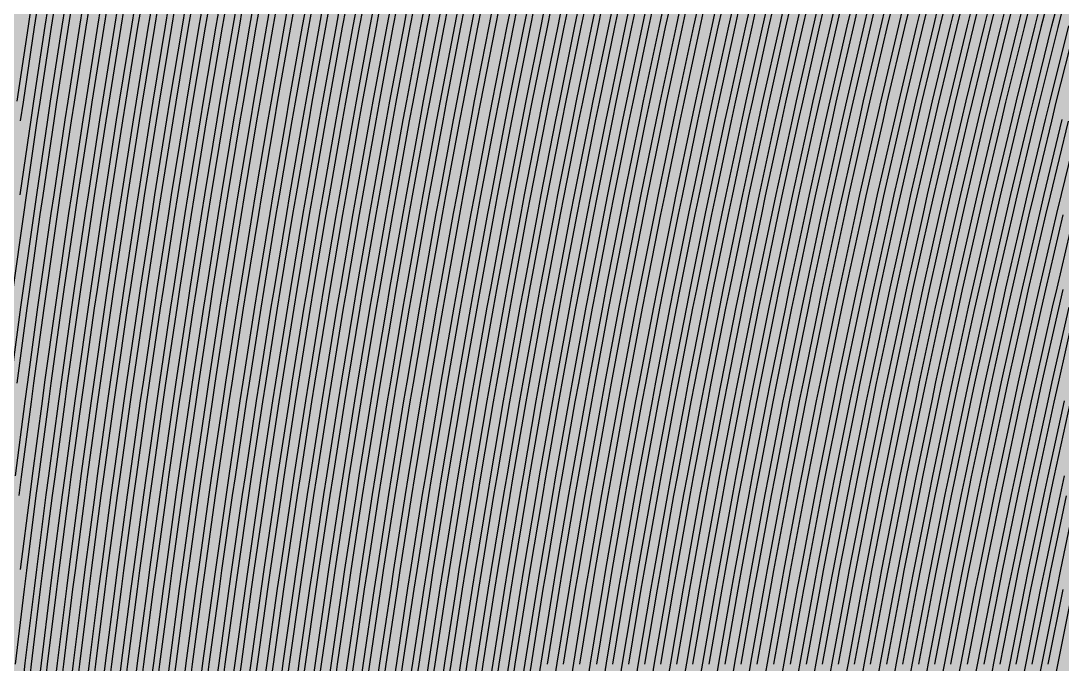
# Model space of a CAD drawing. Header units: metres. Extents: x -7240 to 10960, y -29667 to 1823.
# Drawn here: x 2383.1 to 2730.5, y -17048.3 to -16833.8 of the extents above; entities that cross this region are included whole.
import ezdxf

# ---------------------------------------------------------------- set-up
doc = ezdxf.new("R2010")
doc.units = ezdxf.units.M
doc.layers.add('Metal1', color=4, linetype='CONTINUOUS')
doc.layers.add('Polyimide', color=7, linetype='CONTINUOUS')

msp = doc.modelspace()

# ---------------------------------------------------------------- hatches: boundary and pattern name
at = {"layer": 'Polyimide'}
msp.add_hatch(color=7, dxfattribs=at).paths.add_polyline_path([(4088.45, -11806.89), (4098.72, -11851.21), (4115.58, -11893.47), (4138.63, -11932.7), (4167.35, -11967.99), (4201.08, -11998.53), (4239.03, -12023.62), (4280.35, -12042.68), (4349.18, -12073.73), (4413.2, -12113.76), (4471.26, -12162.04), (4522.3, -12217.69), (4565.39, -12279.7), (4599.74, -12346.94), (4624.73, -12418.19), (4639.91, -12492.16), (4645, -12567.5), (4639.91, -12642.84), (4624.73, -12716.8), (4599.74, -12788.06), (4565.39, -12855.3), (4522.3, -12917.31), (4471.26, -12972.96), (4413.2, -13021.24), (4349.18, -13061.27), (4280.35, -13092.32), (4239.03, -13111.38), (4201.08, -13136.47), (4167.35, -13167.01), (4138.63, -13202.3), (4115.58, -13241.52), (4098.72, -13283.78), (4088.45, -13328.11), (4085, -13373.48), (4085, -13567.5), (4099.45, -13861.55), (4142.64, -14152.77), (4214.18, -14438.35), (4313.36, -14715.55), (4439.24, -14981.69), (4590.59, -15234.21), (4765.97, -15470.68), (4963.68, -15688.82), (5181.82, -15886.53), (5418.29, -16061.91), (5670.81, -16213.26), (5936.95, -16339.14), (6214.15, -16438.32), (6499.73, -16509.85), (6790.95, -16553.05), (7085, -16567.5), (9960.38, -16567.5), (10038.79, -16571.35), (10116.45, -16582.87), (10192.6, -16601.95), (10266.52, -16628.4), (10337.49, -16661.96), (10404.83, -16702.32), (10467.89, -16749.09), (10526.06, -16801.81), (10578.78, -16859.98), (10625.55, -16923.04), (10665.91, -16990.38), (10699.48, -17061.35), (10725.93, -17135.27), (10745, -17211.43), (10756.52, -17289.08), (10760.38, -17367.5), (10760.38, -21957.3), (10721.61, -22012.91), (10685.97, -22070.59), (10653.58, -22130.14), (10624.53, -22191.39), (10598.92, -22254.16), (10576.82, -22318.25), (10558.3, -22383.46), (10543.41, -22449.6), (10532.21, -22516.46), (10524.72, -22583.84), (10520.97, -22651.53), (10520.97, -22719.32), (10524.72, -22787.01), (10532.21, -22854.38), (10543.41, -22921.24), (10558.3, -22987.38), (10576.82, -23052.6), (10598.92, -23116.68), (10624.53, -23179.45), (10653.58, -23240.71), (10685.97, -23300.26), (10721.61, -23357.93), (10760.38, -23413.54), (10760.38, -28667.5), (10756.52, -28745.91), (10745, -28823.57), (10725.93, -28899.73), (10699.48, -28973.65), (10665.91, -29044.62), (10625.55, -29111.96), (10578.78, -29175.01), (10526.06, -29233.19), (10467.89, -29285.91), (10404.83, -29332.68), (10337.49, -29373.04), (10266.52, -29406.6), (10192.6, -29433.05), (10116.45, -29452.13), (10038.79, -29463.65), (9960.38, -29467.5), (-6239.63, -29467.5), (-6318.04, -29463.65), (-6395.7, -29452.13), (-6471.85, -29433.05), (-6545.77, -29406.6), (-6616.74, -29373.04), (-6684.08, -29332.68), (-6747.14, -29285.91), (-6805.31, -29233.19), (-6858.03, -29175.01), (-6904.8, -29111.96), (-6945.16, -29044.62), (-6978.73, -28973.65), (-7005.18, -28899.73), (-7024.25, -28823.57), (-7035.77, -28745.91), (-7039.63, -28667.5), (-7039.63, -23426.32), (-6999.36, -23370.07), (-6962.33, -23311.63), (-6928.66, -23251.2), (-6898.45, -23188.96), (-6871.81, -23125.12), (-6848.81, -23059.88), (-6829.53, -22993.44), (-6814.04, -22926.02), (-6802.37, -22857.83), (-6794.57, -22789.09), (-6790.67, -22720.02), (-6790.67, -22650.84), (-6794.57, -22581.77), (-6802.37, -22513.03), (-6814.04, -22444.84), (-6829.53, -22377.42), (-6848.81, -22310.98), (-6871.81, -22245.74), (-6898.45, -22181.89), (-6928.66, -22119.66), (-6962.33, -22059.22), (-6999.36, -22000.79), (-7039.63, -21944.54), (-7039.63, -17367.5), (-7035.77, -17289.08), (-7024.25, -17211.43), (-7005.18, -17135.27), (-6978.73, -17061.35), (-6945.16, -16990.38), (-6904.8, -16923.04), (-6858.03, -16859.98), (-6805.31, -16801.81), (-6747.14, -16749.09), (-6684.08, -16702.32), (-6616.74, -16661.96), (-6545.77, -16628.4), (-6471.85, -16601.95), (-6395.7, -16582.87), (-6318.04, -16571.35), (-6239.63, -16567.5), (-3334, -16567.5), (-3039.95, -16553.05), (-2748.73, -16509.85), (-2463.15, -16438.32), (-2185.95, -16339.14), (-1919.81, -16213.26), (-1667.29, -16061.91), (-1430.82, -15886.53), (-1212.68, -15688.82), (-1014.97, -15470.68), (-839.59, -15234.21), (-688.24, -14981.69), (-562.36, -14715.55), (-463.18, -14438.35), (-391.64, -14152.77), (-348.45, -13861.55), (-334, -13567.5), (-334, -13373.48), (-337.45, -13328.11), (-347.72, -13283.78), (-364.58, -13241.52), (-387.63, -13202.3), (-416.35, -13167.01), (-450.08, -13136.47), (-488.03, -13111.38), (-529.35, -13092.32), (-529.35, -13092.32), (-598.18, -13061.27), (-662.2, -13021.24), (-720.26, -12972.96), (-771.3, -12917.31), (-814.39, -12855.3), (-848.74, -12788.06), (-873.73, -12716.8), (-888.91, -12642.84), (-894, -12567.5), (-888.91, -12492.16), (-873.73, -12418.19), (-848.74, -12346.94), (-814.39, -12279.7), (-771.3, -12217.69), (-720.26, -12162.04), (-662.2, -12113.76), (-598.18, -12073.73), (-529.35, -12042.68), (-488.03, -12023.62), (-450.08, -11998.53), (-416.35, -11967.99), (-387.63, -11932.7), (-364.58, -11893.47), (-347.72, -11851.21), (-337.45, -11806.89), (-334, -11761.52), (-334, -11074.31), (-337.45, -11028.94), (-347.72, -10984.62), (-364.58, -10942.36), (-387.63, -10903.13), (-416.35, -10867.84), (-450.08, -10837.3), (-488.03, -10812.21), (-529.35, -10793.16), (-529.35, -10793.16), (-598.18, -10762.1), (-662.2, -10722.07), (-720.26, -10673.8), (-771.3, -10618.15), (-814.39, -10556.13), (-848.74, -10488.89), (-873.73, -10417.64), (-888.91, -10343.67), (-894, -10268.33), (-888.91, -10192.99), (-873.73, -10119.03), (-848.74, -10047.77), (-814.39, -9980.53), (-771.3, -9918.52), (-720.26, -9862.87), (-662.2, -9814.59), (-598.18, -9774.56), (-529.35, -9743.51), (-488.03, -9724.45), (-450.08, -9699.36), (-416.35, -9668.82), (-387.63, -9633.53), (-364.58, -9594.31), (-347.72, -9552.05), (-337.45, -9507.72), (-334, -9462.35), (-334, -8775.14), (-337.45, -8729.78), (-347.72, -8685.45), (-364.58, -8643.19), (-387.63, -8603.96), (-416.35, -8568.68), (-450.08, -8538.14), (-488.03, -8513.05), (-529.35, -8493.99), (-529.35, -8493.99), (-598.18, -8462.94), (-662.2, -8422.91), (-720.26, -8374.63), (-771.3, -8318.98), (-814.39, -8256.97), (-848.74, -8189.73), (-873.73, -8118.47), (-888.91, -8044.5), (-894, -7969.17), (-888.91, -7893.83), (-873.73, -7819.86), (-848.74, -7748.61), (-814.39, -7681.36), (-771.3, -7619.35), (-720.26, -7563.7), (-662.2, -7515.42), (-598.18, -7475.4), (-529.35, -7444.34), (-529.35, -7444.34), (-488.03, -7425.28), (-450.08, -7400.2), (-416.35, -7369.66), (-387.63, -7334.37), (-364.58, -7295.14), (-347.72, -7252.88), (-337.45, -7208.56), (-334, -7163.19), (-334, -6475.98), (-337.45, -6430.61), (-347.72, -6386.29), (-364.58, -6344.02), (-387.63, -6304.8), (-416.35, -6269.51), (-450.08, -6238.97), (-488.03, -6213.88), (-529.35, -6194.82), (-529.35, -6194.82), (-598.18, -6163.77), (-662.2, -6123.74), (-720.26, -6075.46), (-771.3, -6019.81), (-814.39, -5957.8), (-848.74, -5890.56), (-873.73, -5819.31), (-888.91, -5745.34), (-894, -5670), (-888.91, -5594.66), (-873.73, -5520.69), (-848.74, -5449.44), (-814.39, -5382.2), (-771.3, -5320.19), (-720.26, -5264.54), (-662.2, -5216.26), (-598.18, -5176.23), (-529.35, -5145.18), (-529.35, -5145.18), (-488.03, -5126.12), (-450.08, -5101.03), (-416.35, -5070.49), (-387.63, -5035.2), (-364.58, -4995.98), (-347.72, -4953.71), (-337.45, -4909.39), (-334, -4864.02), (-334, 380), (-334, 1522.5), (-289, 1522.5), (-288.78, 1515.63), (-288.1, 1508.79), (-286.98, 1502.02), (-285.42, 1495.32), (-283.43, 1488.75), (-281.01, 1482.32), (-278.17, 1476.06), (-274.93, 1470), (-271.3, 1464.17), (-267.3, 1458.58), (-262.94, 1453.27), (-258.25, 1448.25), (-253.23, 1443.56), (-247.92, 1439.2), (-242.33, 1435.2), (-236.5, 1431.57), (-230.44, 1428.33), (-224.18, 1425.49), (-217.75, 1423.07), (-211.18, 1421.08), (-204.48, 1419.52), (-197.71, 1418.4), (-190.87, 1417.72), (-184, 1417.5), (-177.13, 1417.72), (-170.29, 1418.4), (-163.52, 1419.52), (-156.82, 1421.08), (-150.25, 1423.07), (-143.82, 1425.49), (-137.56, 1428.33), (-131.5, 1431.57), (-125.67, 1435.2), (-120.08, 1439.2), (-114.77, 1443.56), (-109.75, 1448.25), (-105.06, 1453.27), (-100.7, 1458.58), (-96.7, 1464.17), (-93.07, 1470), (-89.83, 1476.06), (-86.99, 1482.32), (-84.57, 1488.75), (-82.58, 1495.32), (-81.02, 1502.02), (-79.9, 1508.79), (-79.22, 1515.63), (-79, 1522.5), (1786, 1522.5), (3835, 1522.5), (3835.21, 1529.04), (3835.86, 1535.55), (3836.92, 1542.01), (3838.41, 1548.38), (3840.31, 1554.64), (3842.61, 1560.77), (3845.31, 1566.73), (3848.4, 1572.5), (3851.85, 1578.06), (3855.66, 1583.38), (3859.82, 1588.43), (3864.29, 1593.21), (3869.07, 1597.68), (3874.12, 1601.84), (3879.44, 1605.65), (3885, 1609.1), (3890.77, 1612.19), (3896.73, 1614.89), (3902.86, 1617.19), (3909.12, 1619.09), (3915.49, 1620.58), (3921.95, 1621.64), (3928.46, 1622.29), (3935, 1622.5), (3941.54, 1622.29), (3948.05, 1621.64), (3954.51, 1620.58), (3960.88, 1619.09), (3967.14, 1617.19), (3973.27, 1614.89), (3979.23, 1612.19), (3985, 1609.1), (3990.56, 1605.65), (3995.88, 1601.84), (4000.93, 1597.68), (4005.71, 1593.21), (4010.18, 1588.43), (4014.34, 1583.38), (4018.15, 1578.06), (4021.6, 1572.5), (4024.69, 1566.73), (4027.39, 1560.77), (4029.69, 1554.64), (4031.59, 1548.38), (4033.08, 1542.01), (4034.14, 1535.55), (4034.79, 1529.04), (4035, 1522.5), (4085, 1522.5), (4085, 380), (4085, 330), (4085, -4864.02), (4088.45, -4909.39), (4098.72, -4953.71), (4115.58, -4995.98), (4138.63, -5035.2), (4167.35, -5070.49), (4201.08, -5101.03), (4239.03, -5126.12), (4280.35, -5145.18), (4280.35, -5145.18), (4349.18, -5176.23), (4413.2, -5216.26), (4471.26, -5264.54), (4522.3, -5320.19), (4565.39, -5382.2), (4599.74, -5449.44), (4624.73, -5520.69), (4639.91, -5594.66), (4645, -5670), (4639.91, -5745.34), (4624.73, -5819.31), (4599.74, -5890.56), (4565.39, -5957.8), (4522.3, -6019.81), (4471.26, -6075.46), (4413.2, -6123.74), (4349.18, -6163.77), (4280.35, -6194.82), (4239.03, -6213.88), (4201.08, -6238.97), (4167.35, -6269.51), (4138.63, -6304.8), (4115.58, -6344.02), (4098.72, -6386.29), (4088.45, -6430.61), (4085, -6475.98), (4085, -11761.52), (4088.45, -11806.89)])

# ---------------------------------------------------------------- linework, layer by layer
at = {"layer": 'Metal1'}
for points in [[(2381.81, -16860.53), (2385.58, -16835.55), (2386.54, -16829.28), (2390.47, -16804.3), (2391.47, -16798.04), (2395.55, -16773.05), (2396.6, -16766.79), (2400.84, -16741.81), (2401.93, -16735.54), (2406.33, -16710.56), (2407.46, -16704.3), (2412.03, -16679.31), (2413.2, -16673.05), (2417.94, -16648.07), (2419.15, -16641.8), (2424.06, -16616.82), (2425.31, -16610.55), (2430.39, -16585.57), (2431.69, -16579.31), (2436.95, -16554.33), (2438.29, -16548.06), (2443.72, -16523.08)], [(2382.83, -16891.78), (2386.48, -16866.79), (2387.41, -16860.53), (2391.22, -16835.55), (2392.19, -16829.28), (2396.15, -16804.3), (2397.17, -16798.04), (2401.29, -16773.05), (2402.35, -16766.79), (2406.63, -16741.81), (2407.73, -16735.54), (2412.18, -16710.56), (2413.32, -16704.29), (2417.94, -16679.31), (2419.12, -16673.05), (2423.9, -16648.07), (2425.13, -16641.8), (2430.08, -16616.82), (2431.35, -16610.55), (2436.48, -16585.57), (2437.79, -16579.3), (2443.1, -16554.33), (2444.45, -16548.06), (2449.94, -16523.08)], [(2445.67, -16523.51), (2440.24, -16548.48), (2438.9, -16554.74), (2433.65, -16579.71), (2432.35, -16585.98), (2427.27, -16610.95), (2426.02, -16617.21), (2421.11, -16642.18), (2419.9, -16648.44), (2415.17, -16673.42), (2414, -16679.68), (2409.43, -16704.65), (2408.3, -16710.91), (2403.9, -16735.89), (2402.81, -16742.15), (2398.57, -16767.12), (2397.53, -16773.38), (2393.44, -16798.36), (2392.44, -16804.61), (2388.52, -16829.59), (2387.55, -16835.85), (2383.79, -16860.83), (2382.86, -16867.08)], [(2379.71, -16954.27), (2383.08, -16929.28), (2383.95, -16923.02), (2387.48, -16898.04), (2388.38, -16891.77), (2392.07, -16866.79), (2393.01, -16860.53), (2396.85, -16835.54), (2397.84, -16829.28)], [(2394.17, -16829.59), (2393.19, -16835.85), (2389.39, -16860.83), (2388.45, -16867.08), (2384.81, -16892.06), (2383.91, -16898.32), (2380.42, -16923.3)], [(2380.93, -17079.25), (2383.81, -17054.26), (2384.55, -17048), (2387.59, -17023.02), (2388.37, -17016.76), (2391.56, -16991.77), (2392.38, -16985.51), (2395.73, -16960.53), (2396.59, -16954.26), (2400.09, -16929.28), (2400.99, -16923.02), (2404.66, -16898.03), (2405.6, -16891.77), (2409.43, -16866.79), (2410.41, -16860.52), (2414.41, -16835.54), (2415.43, -16829.27)], [(2411.76, -16829.6), (2410.74, -16835.86), (2406.79, -16860.83), (2405.82, -16867.09), (2402.02, -16892.07), (2401.09, -16898.32), (2397.46, -16923.3), (2396.57, -16929.56), (2393.1, -16954.54), (2392.25, -16960.79), (2388.93, -16985.77), (2388.12, -16992.03), (2384.96, -17017.01), (2384.19, -17023.26), (2381.18, -17048.24)], [(2381.25, -16985.51), (2384.52, -16960.53), (2385.35, -16954.27), (2388.77, -16929.28), (2389.65, -16923.02), (2393.23, -16898.04), (2394.14, -16891.77), (2397.88, -16866.79), (2398.84, -16860.53), (2402.73, -16835.54), (2403.73, -16829.28)], [(2423.05, -16829.6), (2422.02, -16835.86), (2417.99, -16860.84), (2417, -16867.09), (2413.13, -16892.07), (2412.19, -16898.33), (2408.48, -16923.31), (2407.58, -16929.56), (2404.04, -16954.54), (2403.17, -16960.8), (2399.79, -16985.77), (2398.96, -16992.03), (2395.74, -17017.01), (2394.96, -17023.26), (2391.89, -17048.24), (2391.15, -17054.5), (2388.24, -17079.48), (2387.53, -17085.73), (2384.77, -17110.71), (2384.1, -17116.97), (2381.5, -17141.95)], [(2381.66, -17172.99), (2384.13, -17148), (2384.77, -17141.74), (2387.4, -17116.76), (2388.08, -17110.5), (2390.86, -17085.51), (2391.57, -17079.25), (2394.51, -17054.26), (2395.26, -17048), (2398.36, -17023.02), (2399.15, -17016.76), (2402.4, -16991.77), (2403.24, -16985.51), (2406.65, -16960.52), (2407.53, -16954.26), (2411.1, -16929.28), (2412.02, -16923.01), (2415.75, -16898.03), (2416.71, -16891.77), (2420.61, -16866.78), (2421.61, -16860.52), (2425.68, -16835.54), (2426.73, -16829.27)], [(2399.81, -16829.59), (2398.83, -16835.85), (2394.99, -16860.83), (2394.04, -16867.09), (2390.36, -16892.06), (2389.46, -16898.32), (2385.93, -16923.3), (2385.06, -16929.55), (2381.69, -16954.53)], [(2405.7, -16829.6), (2404.71, -16835.85), (2400.81, -16860.83), (2399.86, -16867.09), (2396.12, -16892.07), (2395.21, -16898.32), (2391.63, -16923.3), (2390.75, -16929.56), (2387.33, -16954.54), (2386.5, -16960.79), (2383.23, -16985.77), (2382.43, -16992.02)], [(2382.79, -17110.5), (2385.54, -17085.51), (2386.25, -17079.25), (2389.16, -17054.26), (2389.91, -17048), (2392.97, -17023.02), (2393.76, -17016.76), (2396.98, -16991.77), (2397.81, -16985.51), (2401.19, -16960.52), (2402.06, -16954.26), (2405.6, -16929.28), (2406.5, -16923.02), (2410.21, -16898.03), (2411.16, -16891.77), (2415.02, -16866.78), (2416.01, -16860.52), (2420.05, -16835.54), (2421.08, -16829.27)], [(2417.4, -16829.6), (2416.38, -16835.86), (2412.39, -16860.83), (2411.41, -16867.09), (2407.58, -16892.07), (2406.64, -16898.33), (2402.97, -16923.3), (2402.07, -16929.56), (2398.57, -16954.54), (2397.71, -16960.79), (2394.36, -16985.77), (2393.54, -16992.03), (2390.35, -17017.01), (2389.57, -17023.26), (2386.54, -17048.24), (2385.8, -17054.5), (2382.92, -17079.48)], [(2382.98, -17016.76), (2386.14, -16991.77), (2386.95, -16985.51), (2390.27, -16960.53), (2391.12, -16954.26), (2394.59, -16929.28), (2395.48, -16923.02), (2399.12, -16898.03), (2400.05, -16891.77), (2403.84, -16866.79), (2404.81, -16860.52), (2408.77, -16835.54), (2409.78, -16829.28)], [(2428.7, -16829.6), (2427.66, -16835.86), (2423.59, -16860.84), (2422.59, -16867.1), (2418.69, -16892.07), (2417.73, -16898.33), (2413.99, -16923.31), (2413.08, -16929.56), (2409.51, -16954.54), (2408.63, -16960.8), (2405.22, -16985.78), (2404.39, -16992.03), (2401.14, -17017.01), (2400.34, -17023.27), (2397.25, -17048.25), (2396.49, -17054.5), (2393.56, -17079.48), (2392.84, -17085.73), (2390.06, -17110.71), (2389.39, -17116.97), (2386.76, -17141.95), (2386.12, -17148.2), (2383.65, -17173.18), (2383.05, -17179.44)], [(2399.86, -17054.26), (2400.62, -17048), (2403.74, -17023.02), (2404.54, -17016.75), (2407.83, -16991.77), (2408.67, -16985.51), (2412.11, -16960.52), (2413, -16954.26), (2416.6, -16929.28), (2417.53, -16923.01), (2421.3, -16898.03), (2422.27, -16891.77), (2426.21, -16866.78), (2427.21, -16860.52), (2431.32, -16835.54), (2432.37, -16829.27)], [(2434.35, -16829.6), (2433.29, -16835.86), (2429.19, -16860.84), (2428.18, -16867.1), (2424.24, -16892.07), (2423.28, -16898.33), (2419.51, -16923.31), (2418.58, -16929.56), (2414.98, -16954.54), (2414.09, -16960.8), (2410.65, -16985.78), (2409.81, -16992.03), (2406.53, -17017.01), (2405.73, -17023.27), (2402.61, -17048.25), (2401.84, -17054.5)], [(2405.21, -17054.26), (2405.98, -17048), (2409.13, -17023.01), (2409.94, -17016.75), (2413.25, -16991.77), (2414.1, -16985.51), (2417.57, -16960.52), (2418.47, -16954.26), (2422.11, -16929.27), (2423.04, -16923.01), (2426.85, -16898.03), (2427.82, -16891.76), (2431.8, -16866.78), (2432.81, -16860.52), (2436.96, -16835.53), (2438.02, -16829.27)], [(2439.99, -16829.61), (2438.93, -16835.86), (2434.79, -16860.84), (2433.77, -16867.1), (2429.8, -16892.07), (2428.82, -16898.33), (2425.02, -16923.31), (2424.08, -16929.57), (2420.45, -16954.54), (2419.55, -16960.8), (2416.08, -16985.78), (2415.23, -16992.03), (2411.92, -17017.01), (2411.11, -17023.27), (2407.96, -17048.25), (2407.19, -17054.5)], [(2410.56, -17054.26), (2411.33, -17048), (2414.51, -17023.01), (2415.33, -17016.75), (2418.67, -16991.77), (2419.53, -16985.5), (2423.04, -16960.52), (2423.94, -16954.26), (2427.61, -16929.27), (2428.55, -16923.01), (2432.39, -16898.03), (2433.38, -16891.76), (2437.39, -16866.78), (2438.42, -16860.51), (2442.6, -16835.53), (2443.67, -16829.27)], [(2445.64, -16829.61), (2444.57, -16835.87), (2440.39, -16860.84), (2439.36, -16867.1), (2435.35, -16892.08), (2434.37, -16898.33), (2430.53, -16923.31), (2429.59, -16929.57), (2425.92, -16954.54), (2425.02, -16960.8), (2421.51, -16985.78), (2420.65, -16992.04), (2417.31, -17017.01), (2416.5, -17023.27), (2413.32, -17048.25), (2412.54, -17054.5)], [(2415.91, -17054.26), (2416.69, -17048), (2419.9, -17023.01), (2420.72, -17016.75), (2424.09, -16991.77), (2424.96, -16985.5), (2428.5, -16960.52), (2429.41, -16954.26), (2433.11, -16929.27), (2434.06, -16923.01), (2437.94, -16898.03), (2438.93, -16891.76), (2442.98, -16866.78), (2444.02, -16860.51), (2448.24, -16835.53), (2449.32, -16829.27)], [(2451.29, -16829.61), (2450.21, -16835.87), (2445.99, -16860.84), (2444.95, -16867.1), (2440.91, -16892.08), (2439.91, -16898.34), (2436.04, -16923.31), (2435.09, -16929.57), (2431.38, -16954.55), (2430.48, -16960.8), (2426.94, -16985.78), (2426.08, -16992.04), (2422.7, -17017.02), (2421.88, -17023.27), (2418.67, -17048.25), (2417.89, -17054.5)], [(2421.25, -17054.26), (2422.04, -17048), (2425.28, -17023.01), (2426.11, -17016.75), (2429.52, -16991.76), (2430.39, -16985.5), (2433.96, -16960.52), (2434.88, -16954.25), (2438.62, -16929.27), (2439.57, -16923.01), (2443.48, -16898.02), (2444.49, -16891.76), (2448.57, -16866.78), (2449.62, -16860.51), (2453.88, -16835.53), (2454.97, -16829.26)], [(2456.94, -16829.61), (2455.85, -16835.87), (2451.59, -16860.84), (2450.54, -16867.1), (2446.46, -16892.08), (2445.46, -16898.34), (2441.55, -16923.31), (2440.59, -16929.57), (2436.85, -16954.55), (2435.94, -16960.8), (2432.37, -16985.78), (2431.5, -16992.04), (2428.1, -17017.02), (2427.26, -17023.27), (2424.03, -17048.25), (2423.24, -17054.51)], [(2426.6, -17054.26), (2427.4, -17048), (2430.67, -17023.01), (2431.51, -17016.75), (2434.94, -16991.76), (2435.82, -16985.5), (2439.42, -16960.52), (2440.35, -16954.25), (2444.12, -16929.27), (2445.09, -16923.01), (2449.03, -16898.02), (2450.04, -16891.76), (2454.16, -16866.78), (2455.22, -16860.51), (2459.51, -16835.53), (2460.61, -16829.26)], [(2462.58, -16829.61), (2461.48, -16835.87), (2457.19, -16860.85), (2456.13, -16867.11), (2452.02, -16892.08), (2451.01, -16898.34), (2447.06, -16923.31), (2446.1, -16929.57), (2442.32, -16954.55), (2441.4, -16960.81), (2437.8, -16985.78), (2436.92, -16992.04), (2433.49, -17017.02), (2432.65, -17023.27), (2429.38, -17048.25), (2428.59, -17054.51)], [(2431.95, -17054.26), (2432.76, -17047.99), (2436.05, -17023.01), (2436.9, -17016.75), (2440.36, -16991.76), (2441.25, -16985.5), (2444.88, -16960.52), (2445.82, -16954.25), (2449.62, -16929.27), (2450.6, -16923), (2454.58, -16898.02), (2455.6, -16891.76), (2459.75, -16866.78), (2460.82, -16860.51), (2465.15, -16835.53), (2466.26, -16829.26)], [(2468.23, -16829.61), (2467.12, -16835.87), (2462.79, -16860.85), (2461.73, -16867.11), (2457.57, -16892.08), (2456.55, -16898.34), (2452.57, -16923.32), (2451.6, -16929.57), (2447.79, -16954.55), (2446.86, -16960.81), (2443.23, -16985.78), (2442.34, -16992.04), (2438.88, -17017.02), (2438.03, -17023.27), (2434.74, -17048.25), (2433.94, -17054.51)], [(2437.43, -17054.26), (2438.25, -17047.99), (2441.58, -17023.01), (2442.44, -17016.75), (2445.94, -16991.76), (2446.84, -16985.5), (2450.52, -16960.51), (2451.46, -16954.25), (2455.31, -16929.27), (2456.3, -16923), (2460.33, -16898.02), (2461.36, -16891.76), (2465.57, -16866.77), (2466.64, -16860.51), (2471.03, -16835.53), (2472.15, -16829.26)], [(2474.12, -16829.62), (2473, -16835.88), (2468.61, -16860.85), (2467.54, -16867.11), (2463.33, -16892.08), (2462.3, -16898.34), (2458.28, -16923.32), (2457.29, -16929.58), (2453.44, -16954.55), (2452.5, -16960.81), (2448.82, -16985.79), (2447.92, -16992.04), (2444.42, -17017.02), (2443.56, -17023.28), (2440.23, -17048.25), (2439.42, -17054.51)], [(2443, -17054.25), (2443.83, -17047.99), (2447.21, -17023.01), (2448.07, -17016.74), (2451.63, -16991.76), (2452.54, -16985.5), (2456.27, -16960.51), (2457.23, -16954.25), (2461.13, -16929.27), (2462.13, -16923), (2466.22, -16898.02), (2467.26, -16891.75), (2471.53, -16866.77), (2472.62, -16860.5), (2477.07, -16835.52), (2478.21, -16829.26)], [(2480.17, -16829.62), (2479.04, -16835.88), (2474.59, -16860.85), (2473.5, -16867.11), (2469.23, -16892.09), (2468.19, -16898.34), (2464.11, -16923.32), (2463.11, -16929.58), (2459.2, -16954.55), (2458.25, -16960.81), (2454.52, -16985.79), (2453.61, -16992.04), (2450.05, -17017.02), (2449.19, -17023.28), (2445.81, -17048.26), (2444.98, -17054.51)], [(2448.35, -17054.25), (2449.18, -17047.99), (2452.59, -17023.01), (2453.47, -17016.74), (2457.05, -16991.76), (2457.97, -16985.49), (2461.73, -16960.51), (2462.7, -16954.25), (2466.63, -16929.26), (2467.64, -16923), (2471.76, -16898.02), (2472.82, -16891.75), (2477.12, -16866.77), (2478.22, -16860.5), (2482.71, -16835.52), (2483.85, -16829.26)], [(2485.82, -16829.62), (2484.67, -16835.88), (2480.19, -16860.85), (2479.09, -16867.11), (2474.79, -16892.09), (2473.73, -16898.35), (2469.62, -16923.32), (2468.61, -16929.58), (2464.67, -16954.56), (2463.71, -16960.81), (2459.95, -16985.79), (2459.03, -16992.05), (2455.45, -17017.02), (2454.57, -17023.28), (2451.16, -17048.26), (2450.33, -17054.51)], [(2453.7, -17054.25), (2454.54, -17047.99), (2457.98, -17023), (2458.86, -17016.74), (2462.47, -16991.76), (2463.4, -16985.49), (2467.19, -16960.51), (2468.17, -16954.25), (2472.14, -16929.26), (2473.16, -16923), (2477.31, -16898.02), (2478.37, -16891.75), (2482.71, -16866.77), (2483.82, -16860.5), (2488.34, -16835.52), (2489.5, -16829.25)], [(2491.47, -16829.62), (2490.31, -16835.88), (2485.79, -16860.85), (2484.68, -16867.12), (2480.34, -16892.09), (2479.28, -16898.35), (2475.13, -16923.32), (2474.11, -16929.58), (2470.14, -16954.56), (2469.17, -16960.81), (2465.38, -16985.79), (2464.45, -16992.05), (2460.84, -17017.02), (2459.96, -17023.28), (2456.52, -17048.26), (2455.68, -17054.51)], [(2459.05, -17054.25), (2459.89, -17047.99), (2463.36, -17023), (2464.25, -17016.74), (2467.89, -16991.76), (2468.83, -16985.49), (2472.65, -16960.51), (2473.64, -16954.24), (2477.64, -16929.26), (2478.67, -16923), (2482.85, -16898.02), (2483.93, -16891.75), (2488.3, -16866.77), (2489.42, -16860.5), (2493.98, -16835.52), (2495.15, -16829.25)], [(2497.12, -16829.62), (2495.95, -16835.88), (2491.39, -16860.86), (2490.27, -16867.12), (2485.9, -16892.09), (2484.83, -16898.35), (2480.64, -16923.32), (2479.61, -16929.58), (2475.61, -16954.56), (2474.63, -16960.82), (2470.81, -16985.79), (2469.87, -16992.05), (2466.23, -17017.03), (2465.34, -17023.28), (2461.88, -17048.26), (2461.03, -17054.52)], [(2464.4, -17054.25), (2465.25, -17047.99), (2468.74, -17023), (2469.64, -17016.74), (2473.32, -16991.76), (2474.26, -16985.49), (2478.12, -16960.51), (2479.11, -16954.24), (2483.14, -16929.26), (2484.18, -16923), (2488.4, -16898.01), (2489.48, -16891.75), (2493.89, -16866.77), (2495.02, -16860.5), (2499.62, -16835.52), (2500.8, -16829.25)], [(2502.76, -16829.62), (2501.59, -16835.89), (2496.99, -16860.86), (2495.86, -16867.12), (2491.45, -16892.09), (2490.37, -16898.35), (2486.15, -16923.33), (2485.12, -16929.58), (2481.08, -16954.56), (2480.09, -16960.82), (2476.24, -16985.79), (2475.3, -16992.05), (2471.62, -17017.03), (2470.72, -17023.28), (2467.23, -17048.26), (2466.38, -17054.52)], [(2469.75, -17054.25), (2470.61, -17047.99), (2474.13, -17023), (2475.04, -17016.74), (2478.74, -16991.76), (2479.69, -16985.49), (2483.58, -16960.51), (2484.57, -16954.24), (2488.65, -16929.26), (2489.69, -16922.99), (2493.95, -16898.01), (2495.04, -16891.75), (2499.48, -16866.77), (2500.62, -16860.5), (2505.26, -16835.52), (2506.45, -16829.25)], [(2508.41, -16829.63), (2507.22, -16835.89), (2502.59, -16860.86), (2501.45, -16867.12), (2497.01, -16892.09), (2495.92, -16898.35), (2491.66, -16923.33), (2490.62, -16929.59), (2486.55, -16954.56), (2485.55, -16960.82), (2481.67, -16985.79), (2480.72, -16992.05), (2477.01, -17017.03), (2476.11, -17023.28), (2472.59, -17048.26), (2471.73, -17054.52)], [(2475.09, -17054.25), (2475.96, -17047.98), (2479.51, -17023), (2480.43, -17016.74), (2484.16, -16991.75), (2485.12, -16985.49), (2489.04, -16960.51), (2490.04, -16954.24), (2494.15, -16929.26), (2495.2, -16922.99), (2499.49, -16898.01), (2500.59, -16891.74), (2505.07, -16866.76), (2506.22, -16860.5), (2510.9, -16835.52), (2512.09, -16829.25)], [(2514.06, -16829.63), (2512.86, -16835.89), (2508.19, -16860.86), (2507.04, -16867.12), (2502.56, -16892.09), (2501.46, -16898.35), (2497.17, -16923.33), (2496.12, -16929.59), (2492.02, -16954.56), (2491.01, -16960.82), (2487.1, -16985.8), (2486.14, -16992.05), (2482.41, -17017.03), (2481.49, -17023.29), (2477.94, -17048.26), (2477.08, -17054.52)], [(2480.44, -17054.25), (2481.32, -17047.98), (2484.9, -17023), (2485.82, -17016.74), (2489.58, -16991.75), (2490.55, -16985.49), (2494.5, -16960.51), (2495.51, -16954.24), (2499.65, -16929.26), (2500.71, -16922.99), (2505.04, -16898.01), (2506.15, -16891.74), (2510.67, -16866.76), (2511.82, -16860.49), (2516.53, -16835.52), (2517.74, -16829.25)], [(2519.71, -16829.63), (2518.5, -16835.89), (2513.79, -16860.86), (2512.63, -16867.12), (2508.12, -16892.1), (2507.01, -16898.36), (2502.68, -16923.33), (2501.62, -16929.59), (2497.49, -16954.56), (2496.48, -16960.82), (2492.53, -16985.8), (2491.56, -16992.05), (2487.8, -17017.03), (2486.88, -17023.29), (2483.3, -17048.26), (2482.42, -17054.52)], [(2485.79, -17054.25), (2486.67, -17047.98), (2490.28, -17023), (2491.21, -17016.73), (2495.01, -16991.75), (2495.98, -16985.49), (2499.96, -16960.5), (2500.98, -16954.24), (2505.15, -16929.26), (2506.22, -16922.99), (2510.59, -16898.01), (2511.7, -16891.74), (2516.26, -16866.76), (2517.42, -16860.49), (2522.17, -16835.52), (2523.39, -16829.25)], [(2525.35, -16829.63), (2524.14, -16835.89), (2519.39, -16860.86), (2518.22, -16867.12), (2513.67, -16892.1), (2512.55, -16898.36), (2508.2, -16923.33), (2507.13, -16929.59), (2502.96, -16954.56), (2501.94, -16960.82), (2497.96, -16985.8), (2496.98, -16992.06), (2493.19, -17017.03), (2492.26, -17023.29), (2488.65, -17048.27), (2487.77, -17054.52)], [(2491.14, -17054.25), (2492.03, -17047.98), (2495.67, -17023), (2496.6, -17016.73), (2500.43, -16991.75), (2501.41, -16985.49), (2505.42, -16960.5), (2506.45, -16954.24), (2510.66, -16929.26), (2511.74, -16922.99), (2516.13, -16898.01), (2517.26, -16891.74), (2521.85, -16866.76), (2523.03, -16860.49), (2527.81, -16835.51), (2529.04, -16829.24)], [(2531, -16829.63), (2529.78, -16835.89), (2524.99, -16860.86), (2523.81, -16867.13), (2519.23, -16892.1), (2518.1, -16898.36), (2513.71, -16923.33), (2512.63, -16929.59), (2508.43, -16954.57), (2507.4, -16960.82), (2503.39, -16985.8), (2502.41, -16992.06), (2498.58, -17017.03), (2497.65, -17023.29), (2494.01, -17048.27), (2493.12, -17054.52)], [(2496.49, -17054.24), (2497.39, -17047.98), (2501.05, -17023), (2502, -17016.73), (2505.85, -16991.75), (2506.84, -16985.48), (2510.89, -16960.5), (2511.92, -16954.24), (2516.16, -16929.26), (2517.25, -16922.99), (2521.68, -16898.01), (2522.81, -16891.74), (2527.44, -16866.76), (2528.63, -16860.49), (2533.45, -16835.51), (2534.69, -16829.24)], [(2536.65, -16829.63), (2535.41, -16835.9), (2530.59, -16860.87), (2529.41, -16867.13), (2524.78, -16892.1), (2523.65, -16898.36), (2519.22, -16923.33), (2518.13, -16929.59), (2513.9, -16954.57), (2512.86, -16960.83), (2508.82, -16985.8), (2507.83, -16992.06), (2503.97, -17017.03), (2503.03, -17023.29), (2499.37, -17048.27), (2498.47, -17054.52)], [(2501.97, -17054.24), (2502.88, -17047.98), (2506.58, -17023), (2507.54, -17016.73), (2511.43, -16991.75), (2512.43, -16985.48), (2516.52, -16960.5), (2517.57, -16954.23), (2521.85, -16929.25), (2522.95, -16922.99), (2527.43, -16898.01), (2528.58, -16891.74), (2533.25, -16866.76), (2534.45, -16860.49), (2539.33, -16835.51), (2540.58, -16829.24)], [(2542.54, -16829.63), (2541.29, -16835.9), (2536.42, -16860.87), (2535.22, -16867.13), (2530.54, -16892.1), (2529.4, -16898.36), (2524.92, -16923.33), (2523.82, -16929.6), (2519.54, -16954.57), (2518.49, -16960.83), (2514.41, -16985.8), (2513.41, -16992.06), (2509.51, -17017.04), (2508.56, -17023.29), (2504.86, -17048.27), (2503.95, -17054.53)], [(2507.54, -17054.24), (2508.46, -17047.98), (2512.21, -17022.99), (2513.17, -17016.73), (2517.12, -16991.75), (2518.13, -16985.48), (2522.27, -16960.5), (2523.33, -16954.23), (2527.67, -16929.25), (2528.78, -16922.98), (2533.32, -16898), (2534.48, -16891.74), (2539.21, -16866.76), (2540.43, -16860.49), (2545.36, -16835.51), (2546.63, -16829.24)], [(2548.59, -16829.64), (2547.33, -16835.9), (2542.39, -16860.87), (2541.18, -16867.13), (2536.45, -16892.1), (2535.28, -16898.37), (2530.75, -16923.34), (2529.64, -16929.6), (2525.31, -16954.57), (2524.24, -16960.83), (2520.11, -16985.8), (2519.09, -16992.06), (2515.15, -17017.04), (2514.19, -17023.3), (2510.43, -17048.27), (2509.52, -17054.53)], [(2512.89, -17054.24), (2513.81, -17047.98), (2517.59, -17022.99), (2518.57, -17016.73), (2522.54, -16991.75), (2523.56, -16985.48), (2527.73, -16960.5), (2528.8, -16954.23), (2533.17, -16929.25), (2534.29, -16922.98), (2538.86, -16898), (2540.03, -16891.73), (2544.8, -16866.76), (2546.03, -16860.49), (2551, -16835.51), (2552.28, -16829.24)], [(2554.24, -16829.64), (2552.96, -16835.9), (2547.99, -16860.87), (2546.77, -16867.13), (2542, -16892.11), (2540.83, -16898.37), (2536.26, -16923.34), (2535.14, -16929.6), (2530.78, -16954.57), (2529.71, -16960.83), (2525.54, -16985.8), (2524.52, -16992.06), (2520.54, -17017.04), (2519.57, -17023.3), (2515.79, -17048.27), (2514.87, -17054.53)], [(2518.24, -17054.24), (2519.17, -17047.98), (2522.98, -17022.99), (2523.96, -17016.73), (2527.96, -16991.75), (2528.99, -16985.48), (2533.19, -16960.5), (2534.27, -16954.23), (2538.68, -16929.25), (2539.81, -16922.98), (2544.41, -16898), (2545.59, -16891.73), (2550.4, -16866.75), (2551.63, -16860.48), (2556.64, -16835.51), (2557.93, -16829.23)], [(2559.88, -16829.64), (2558.6, -16835.9), (2553.59, -16860.87), (2552.36, -16867.14), (2547.55, -16892.11), (2546.37, -16898.37), (2541.77, -16923.34), (2540.64, -16929.6), (2536.24, -16954.57), (2535.17, -16960.83), (2530.97, -16985.81), (2529.94, -16992.07), (2525.93, -17017.04), (2524.95, -17023.3), (2521.15, -17048.27), (2520.22, -17054.53)], [(2523.59, -17054.24), (2524.52, -17047.97), (2528.36, -17022.99), (2529.35, -17016.73), (2533.39, -16991.74), (2534.42, -16985.48), (2538.66, -16960.5), (2539.74, -16954.23), (2544.18, -16929.25), (2545.32, -16922.98), (2549.95, -16898), (2551.14, -16891.73), (2555.99, -16866.75), (2557.23, -16860.48), (2562.28, -16835.51), (2563.57, -16829.23)], [(2565.53, -16829.64), (2564.24, -16835.91), (2559.19, -16860.87), (2557.95, -16867.14), (2553.11, -16892.11), (2551.92, -16898.37), (2547.28, -16923.34), (2546.15, -16929.6), (2541.71, -16954.57), (2540.63, -16960.83), (2536.4, -16985.81), (2535.36, -16992.07), (2531.33, -17017.04), (2530.34, -17023.3), (2526.5, -17048.27), (2525.56, -17054.53)], [(2528.93, -17054.24), (2529.88, -17047.97), (2533.75, -17022.99), (2534.74, -17016.72), (2538.81, -16991.74), (2539.85, -16985.48), (2544.12, -16960.5), (2545.21, -16954.23), (2549.68, -16929.25), (2550.83, -16922.98), (2555.5, -16898), (2556.7, -16891.73), (2561.58, -16866.75), (2562.83, -16860.48), (2567.92, -16835.5), (2569.22, -16829.23)], [(2571.18, -16829.64), (2569.88, -16835.91), (2564.79, -16860.88), (2563.54, -16867.14), (2558.66, -16892.11), (2557.47, -16898.37), (2552.8, -16923.34), (2551.65, -16929.6), (2547.18, -16954.58), (2546.09, -16960.84), (2541.82, -16985.81), (2540.78, -16992.07), (2536.72, -17017.04), (2535.72, -17023.3), (2531.86, -17048.27), (2530.91, -17054.53)], [(2534.28, -17054.24), (2535.24, -17047.97), (2539.13, -17022.99), (2540.13, -17016.72), (2544.23, -16991.74), (2545.28, -16985.47), (2549.58, -16960.49), (2550.68, -16954.23), (2555.18, -16929.25), (2556.34, -16922.98), (2561.05, -16898), (2562.26, -16891.73), (2567.17, -16866.75), (2568.43, -16860.48), (2573.56, -16835.5), (2574.87, -16829.23)], [(2576.83, -16829.64), (2575.51, -16835.91), (2570.39, -16860.88), (2569.13, -16867.14), (2564.22, -16892.11), (2563.01, -16898.37), (2558.31, -16923.34), (2557.15, -16929.61), (2552.65, -16954.58), (2551.55, -16960.84), (2547.25, -16985.81), (2546.2, -16992.07), (2542.11, -17017.04), (2541.11, -17023.3), (2537.21, -17048.28), (2536.26, -17054.53)], [(2539.63, -17054.24), (2540.59, -17047.97), (2544.52, -17022.99), (2545.53, -17016.72), (2549.65, -16991.74), (2550.71, -16985.47), (2555.04, -16960.49), (2556.15, -16954.22), (2560.69, -16929.25), (2561.85, -16922.98), (2566.59, -16898), (2567.81, -16891.73), (2572.76, -16866.75), (2574.03, -16860.48), (2579.19, -16835.5), (2580.52, -16829.23)], [(2582.47, -16829.65), (2581.15, -16835.91), (2575.99, -16860.88), (2574.72, -16867.14), (2569.77, -16892.11), (2568.56, -16898.38), (2563.82, -16923.34), (2562.66, -16929.61), (2558.12, -16954.58), (2557.01, -16960.84), (2552.68, -16985.81), (2551.63, -16992.07), (2547.5, -17017.04), (2546.49, -17023.3), (2542.57, -17048.28), (2541.61, -17054.54)], [(2544.98, -17054.24), (2545.95, -17047.97), (2549.9, -17022.99), (2550.92, -17016.72), (2555.07, -16991.74), (2556.14, -16985.47), (2560.5, -16960.49), (2561.62, -16954.22), (2566.19, -16929.24), (2567.36, -16922.97), (2572.14, -16898), (2573.37, -16891.73), (2578.35, -16866.75), (2579.63, -16860.48), (2584.83, -16835.5), (2586.17, -16829.23)], [(2588.12, -16829.65), (2586.79, -16835.91), (2581.59, -16860.88), (2580.31, -16867.14), (2575.33, -16892.11), (2574.1, -16898.38), (2569.33, -16923.35), (2568.16, -16929.61), (2563.59, -16954.58), (2562.47, -16960.84), (2558.11, -16985.81), (2557.05, -16992.07), (2552.89, -17017.05), (2551.88, -17023.3), (2547.92, -17048.28), (2546.96, -17054.54)], [(2550.33, -17054.24), (2551.3, -17047.97), (2555.29, -17022.99), (2556.31, -17016.72), (2560.5, -16991.74), (2561.57, -16985.47), (2565.97, -16960.49), (2567.09, -16954.22), (2571.69, -16929.24), (2572.88, -16922.97), (2577.69, -16898), (2578.92, -16891.72), (2583.94, -16866.75), (2585.23, -16860.48), (2590.47, -16835.5), (2591.81, -16829.23)], [(2593.77, -16829.65), (2592.43, -16835.91), (2587.19, -16860.88), (2585.9, -16867.15), (2580.88, -16892.11), (2579.65, -16898.38), (2574.84, -16923.35), (2573.66, -16929.61), (2569.06, -16954.58), (2567.93, -16960.84), (2563.54, -16985.81), (2562.47, -16992.07), (2558.28, -17017.05), (2557.26, -17023.31), (2553.28, -17048.28), (2552.31, -17054.54)], [(2555.68, -17054.23), (2556.66, -17047.97), (2560.67, -17022.99), (2561.7, -17016.72), (2565.92, -16991.74), (2567, -16985.47), (2571.43, -16960.49), (2572.56, -16954.22), (2577.2, -16929.24), (2578.39, -16922.97), (2583.23, -16897.99), (2584.48, -16891.72), (2589.54, -16866.75), (2590.83, -16860.47), (2596.11, -16835.5), (2597.46, -16829.22)], [(2599.42, -16829.65), (2598.07, -16835.92), (2592.79, -16860.88), (2591.49, -16867.15), (2586.44, -16892.12), (2585.19, -16898.38), (2580.35, -16923.35), (2579.16, -16929.61), (2574.53, -16954.58), (2573.4, -16960.84), (2568.97, -16985.81), (2567.89, -16992.08), (2563.68, -17017.05), (2562.65, -17023.31), (2558.64, -17048.28)], [(2561.03, -17054.23), (2562.02, -17047.97), (2566.06, -17022.99), (2567.1, -17016.72), (2571.34, -16991.74), (2572.43, -16985.47), (2576.89, -16960.49), (2578.03, -16954.22), (2582.7, -16929.24), (2583.9, -16922.97), (2588.78, -16897.99), (2590.03, -16891.72), (2595.13, -16866.75), (2596.43, -16860.47), (2601.75, -16835.5), (2603.11, -16829.22)], [(2605.06, -16829.65), (2603.7, -16835.92), (2598.39, -16860.88), (2597.09, -16867.15), (2591.99, -16892.12), (2590.74, -16898.38), (2585.86, -16923.35), (2584.67, -16929.61), (2580, -16954.58), (2578.86, -16960.85), (2574.4, -16985.82), (2573.31, -16992.08), (2569.07, -17017.05), (2568.03, -17023.31), (2563.99, -17048.28)], [(2566.51, -17054.23), (2567.51, -17047.96), (2571.59, -17022.98), (2572.64, -17016.72), (2576.92, -16991.74), (2578.03, -16985.47), (2582.52, -16960.49), (2583.68, -16954.22), (2588.39, -16929.24), (2589.6, -16922.97), (2594.53, -16897.99), (2595.79, -16891.72), (2600.94, -16866.74), (2602.26, -16860.47), (2607.63, -16835.5), (2609, -16829.22)], [(2610.95, -16829.65), (2609.58, -16835.92), (2604.22, -16860.89), (2602.9, -16867.15), (2597.75, -16892.12), (2596.49, -16898.38), (2591.56, -16923.35), (2590.36, -16929.62), (2585.65, -16954.58), (2584.49, -16960.85), (2579.99, -16985.82), (2578.89, -16992.08), (2574.61, -17017.05), (2573.56, -17023.31), (2569.48, -17048.28)], [(2572.08, -17054.23), (2573.09, -17047.96), (2577.21, -17022.98), (2578.27, -17016.71), (2582.61, -16991.74), (2583.72, -16985.46), (2588.27, -16960.49), (2589.44, -16954.22), (2594.21, -16929.24), (2595.43, -16922.97), (2600.42, -16897.99), (2601.7, -16891.72), (2606.9, -16866.74), (2608.24, -16860.47), (2613.66, -16835.49), (2615.06, -16829.22)], [(2617.01, -16829.66), (2615.62, -16835.92), (2610.19, -16860.89), (2608.86, -16867.15), (2603.66, -16892.12), (2602.38, -16898.39), (2597.4, -16923.35), (2596.17, -16929.62), (2591.41, -16954.59), (2590.24, -16960.85), (2585.69, -16985.82), (2584.58, -16992.08), (2580.24, -17017.05), (2579.18, -17023.31), (2575.06, -17048.28)], [(2577.43, -17054.23), (2578.44, -17047.96), (2582.6, -17022.98), (2583.66, -17016.71), (2588.03, -16991.73), (2589.15, -16985.46), (2593.74, -16960.49), (2594.91, -16954.21), (2599.71, -16929.24), (2600.94, -16922.97), (2605.96, -16897.99), (2607.25, -16891.72), (2612.49, -16866.74), (2613.84, -16860.47), (2619.3, -16835.49), (2620.7, -16829.22)], [(2622.65, -16829.66), (2621.25, -16835.93), (2615.79, -16860.89), (2614.45, -16867.16), (2609.21, -16892.12), (2607.92, -16898.39), (2602.91, -16923.36), (2601.68, -16929.62), (2596.88, -16954.59), (2595.7, -16960.85), (2591.12, -16985.82), (2590, -16992.08), (2585.64, -17017.05), (2584.57, -17023.31), (2580.42, -17048.29)], [(2582.78, -17054.23), (2583.8, -17047.96), (2587.98, -17022.98), (2589.06, -17016.71), (2593.45, -16991.73), (2594.58, -16985.46), (2599.2, -16960.49), (2600.38, -16954.21), (2605.22, -16929.24), (2606.46, -16922.96), (2611.51, -16897.99), (2612.81, -16891.71), (2618.08, -16866.74), (2619.44, -16860.47), (2624.94, -16835.49), (2626.35, -16829.22)], [(2628.3, -16829.66), (2626.89, -16835.93), (2621.39, -16860.89), (2620.04, -16867.16), (2614.76, -16892.12), (2613.47, -16898.39), (2608.42, -16923.36), (2607.18, -16929.62), (2602.35, -16954.59), (2601.16, -16960.85), (2596.55, -16985.82), (2595.42, -16992.08), (2591.03, -17017.05), (2589.95, -17023.32), (2585.77, -17048.29)], [(2588.12, -17054.23), (2589.15, -17047.96), (2593.37, -17022.98), (2594.45, -17016.71), (2598.88, -16991.73), (2600.01, -16985.46), (2604.66, -16960.48), (2605.85, -16954.21), (2610.72, -16929.24), (2611.97, -16922.96), (2617.06, -16897.99), (2618.36, -16891.71), (2623.67, -16866.74), (2625.04, -16860.46), (2630.58, -16835.49), (2632, -16829.21)], [(2633.95, -16829.66), (2632.53, -16835.93), (2626.99, -16860.89), (2625.63, -16867.16), (2620.32, -16892.13), (2619.01, -16898.39), (2613.93, -16923.36), (2612.68, -16929.62), (2607.82, -16954.59), (2606.63, -16960.85), (2601.98, -16985.82), (2600.84, -16992.09), (2596.42, -17017.06), (2595.34, -17023.32), (2591.13, -17048.29)], [(2593.47, -17054.23), (2594.51, -17047.96), (2598.75, -17022.98), (2599.84, -17016.71), (2604.3, -16991.73), (2605.45, -16985.46), (2610.12, -16960.48), (2611.32, -16954.21), (2616.22, -16929.23), (2617.48, -16922.96), (2622.6, -16897.99), (2623.92, -16891.71), (2629.27, -16866.74), (2630.64, -16860.46), (2636.22, -16835.49), (2637.65, -16829.21)], [(2639.6, -16829.66), (2638.17, -16835.93), (2632.59, -16860.89), (2631.22, -16867.16), (2625.87, -16892.13), (2624.56, -16898.39), (2619.44, -16923.36), (2618.18, -16929.62), (2613.29, -16954.59), (2612.09, -16960.86), (2607.41, -16985.82), (2606.27, -16992.09), (2601.81, -17017.06), (2600.72, -17023.32), (2596.48, -17048.29)], [(2598.82, -17054.23), (2599.87, -17047.96), (2604.14, -17022.98), (2605.23, -17016.71), (2609.72, -16991.73), (2610.88, -16985.46), (2615.58, -16960.48), (2616.79, -16954.21), (2621.72, -16929.23), (2622.99, -16922.96), (2628.15, -16897.99), (2629.47, -16891.71), (2634.86, -16866.74), (2636.24, -16860.46), (2641.85, -16835.49), (2643.3, -16829.21)], [(2645.24, -16829.66), (2643.81, -16835.93), (2638.19, -16860.9), (2636.81, -16867.16), (2631.43, -16892.13), (2630.11, -16898.39), (2624.95, -16923.36), (2623.69, -16929.63), (2618.76, -16954.59), (2617.55, -16960.86), (2612.84, -16985.83), (2611.69, -16992.09), (2607.2, -17017.06), (2606.11, -17023.32), (2601.84, -17048.29)], [(2604.17, -17054.23), (2605.22, -17047.96), (2609.52, -17022.98), (2610.63, -17016.71), (2615.14, -16991.73), (2616.31, -16985.46), (2621.04, -16960.48), (2622.26, -16954.21), (2627.23, -16929.23), (2628.5, -16922.96), (2633.69, -16897.98), (2635.03, -16891.71), (2640.45, -16866.74), (2641.84, -16860.46), (2647.49, -16835.49), (2648.94, -16829.21)], [(2650.89, -16829.66), (2649.44, -16835.93), (2643.79, -16860.9), (2642.4, -16867.16), (2636.98, -16892.13), (2635.65, -16898.4), (2630.46, -16923.36), (2629.19, -16929.63), (2624.23, -16954.59), (2623.01, -16960.86), (2618.27, -16985.83), (2617.11, -16992.09), (2612.59, -17017.06), (2611.49, -17023.32), (2607.19, -17048.29)], [(2609.52, -17054.23), (2610.58, -17047.96), (2614.9, -17022.98), (2616.02, -17016.71), (2620.57, -16991.73), (2621.74, -16985.46), (2626.51, -16960.48), (2627.73, -16954.21), (2632.73, -16929.23), (2634.01, -16922.96), (2639.24, -16897.98), (2640.58, -16891.71), (2646.04, -16866.74), (2647.44, -16860.46), (2653.13, -16835.49), (2654.59, -16829.21)], [(2656.54, -16829.67), (2655.08, -16835.94), (2649.39, -16860.9), (2647.99, -16867.17), (2642.54, -16892.13), (2641.2, -16898.4), (2635.97, -16923.36), (2634.69, -16929.63), (2629.7, -16954.6), (2628.47, -16960.86), (2623.7, -16985.83), (2622.53, -16992.09), (2617.99, -17017.06), (2616.87, -17023.32), (2612.55, -17048.29)], [(2614.87, -17054.22), (2615.94, -17047.95), (2620.29, -17022.98), (2621.41, -17016.7), (2625.99, -16991.73), (2627.17, -16985.46), (2631.97, -16960.48), (2633.2, -16954.21), (2638.23, -16929.23), (2639.53, -16922.96), (2644.79, -16897.98), (2646.14, -16891.71), (2651.63, -16866.73), (2653.04, -16860.46), (2658.77, -16835.49), (2660.24, -16829.21)], [(2662.19, -16829.67), (2660.72, -16835.94), (2654.99, -16860.9), (2653.58, -16867.17), (2648.09, -16892.13), (2646.74, -16898.4), (2641.48, -16923.36), (2640.19, -16929.63), (2635.16, -16954.6), (2633.93, -16960.86), (2629.13, -16985.83), (2627.95, -16992.09), (2623.38, -17017.06), (2622.26, -17023.32), (2617.91, -17048.29)], [(2620.22, -17054.22), (2621.29, -17047.95), (2625.67, -17022.98), (2626.8, -17016.7), (2631.41, -16991.73), (2632.6, -16985.45), (2637.43, -16960.48), (2638.67, -16954.2), (2643.74, -16929.23), (2645.04, -16922.96), (2650.33, -16897.98), (2651.69, -16891.71), (2657.22, -16866.73), (2658.64, -16860.46), (2664.41, -16835.48), (2665.89, -16829.21)], [(2667.83, -16829.67), (2666.36, -16835.94), (2660.59, -16860.9), (2659.17, -16867.17), (2653.65, -16892.13), (2652.29, -16898.4), (2647, -16923.37), (2645.7, -16929.63), (2640.63, -16954.6), (2639.39, -16960.86), (2634.56, -16985.83), (2633.38, -16992.09), (2628.77, -17017.06), (2627.64, -17023.33), (2623.26, -17048.29)], [(2625.57, -17054.22), (2626.65, -17047.95), (2631.06, -17022.97), (2632.2, -17016.7), (2636.83, -16991.73), (2638.03, -16985.45), (2642.89, -16960.48), (2644.14, -16954.2), (2649.24, -16929.23), (2650.55, -16922.95), (2655.88, -16897.98), (2657.25, -16891.7), (2662.81, -16866.73), (2664.24, -16860.45), (2670.05, -16835.48), (2671.54, -16829.2)], [(2673.48, -16829.67), (2671.99, -16835.94), (2666.19, -16860.9), (2664.76, -16867.17), (2659.2, -16892.13), (2657.83, -16898.4), (2652.51, -16923.37), (2651.2, -16929.63), (2646.1, -16954.6), (2644.85, -16960.86), (2639.99, -16985.83), (2638.8, -16992.1), (2634.16, -17017.06), (2633.03, -17023.33), (2628.62, -17048.3)], [(2631.05, -17054.22), (2632.14, -17047.95), (2636.59, -17022.97), (2637.73, -17016.7), (2642.41, -16991.72), (2643.62, -16985.45), (2648.53, -16960.48), (2649.79, -16954.2), (2654.93, -16929.23), (2656.25, -16922.95), (2661.63, -16897.98), (2663.01, -16891.7), (2668.63, -16866.73), (2670.07, -16860.45), (2675.92, -16835.48), (2677.43, -16829.2)], [(2679.37, -16829.67), (2677.87, -16835.94), (2672.02, -16860.9), (2670.58, -16867.17), (2664.96, -16892.14), (2663.58, -16898.4), (2658.21, -16923.37), (2656.89, -16929.64), (2651.75, -16954.6), (2650.49, -16960.87), (2645.58, -16985.83), (2644.38, -16992.1), (2639.7, -17017.06), (2638.56, -17023.33), (2634.11, -17048.3)], [(2636.62, -17054.22), (2637.72, -17047.95), (2642.21, -17022.97), (2643.37, -17016.7), (2648.1, -16991.72), (2649.32, -16985.45), (2654.28, -16960.47), (2655.55, -16954.2), (2660.75, -16929.23), (2662.08, -16922.95), (2667.52, -16897.98), (2668.91, -16891.7), (2674.59, -16866.73), (2676.04, -16860.45), (2681.96, -16835.48), (2683.48, -16829.2)], [(2685.42, -16829.67), (2683.91, -16835.95), (2677.99, -16860.91), (2676.54, -16867.18), (2670.87, -16892.14), (2669.47, -16898.41), (2664.04, -16923.37), (2662.71, -16929.64), (2657.51, -16954.6), (2656.24, -16960.87), (2651.28, -16985.83), (2650.06, -16992.1), (2645.34, -17017.07), (2644.18, -17023.33), (2639.69, -17048.3)], [(2641.96, -17054.22), (2643.07, -17047.95), (2647.6, -17022.97), (2648.76, -17016.7), (2653.52, -16991.72), (2654.75, -16985.45), (2659.74, -16960.47), (2661.02, -16954.2), (2666.25, -16929.23), (2667.6, -16922.95), (2673.06, -16897.98), (2674.47, -16891.7), (2680.18, -16866.73), (2681.65, -16860.45), (2687.6, -16835.48), (2689.13, -16829.2)], [(2691.07, -16829.68), (2689.54, -16835.95), (2683.59, -16860.91), (2682.13, -16867.18), (2676.42, -16892.14), (2675.02, -16898.41), (2669.55, -16923.37), (2668.21, -16929.64), (2662.98, -16954.6), (2661.7, -16960.87), (2656.71, -16985.84), (2655.49, -16992.1), (2650.73, -17017.07), (2649.57, -17023.33), (2645.04, -17048.3)], [(2647.31, -17054.22), (2648.43, -17047.95), (2652.98, -17022.97), (2654.16, -17016.7), (2658.94, -16991.72), (2660.18, -16985.45), (2665.2, -16960.47), (2666.49, -16954.2), (2671.75, -16929.22), (2673.11, -16922.95), (2678.61, -16897.98), (2680.02, -16891.7), (2685.77, -16866.73), (2687.25, -16860.45), (2693.24, -16835.48), (2694.78, -16829.2)], [(2696.72, -16829.68), (2695.18, -16835.95), (2689.19, -16860.91), (2687.72, -16867.18), (2681.97, -16892.14), (2680.56, -16898.41), (2675.06, -16923.37), (2673.71, -16929.64), (2668.45, -16954.61), (2667.16, -16960.87), (2662.14, -16985.84), (2660.91, -16992.1), (2656.12, -17017.07), (2654.95, -17023.33), (2650.4, -17048.3)], [(2652.66, -17054.22), (2653.78, -17047.95), (2658.37, -17022.97), (2659.55, -17016.7), (2664.37, -16991.72), (2665.61, -16985.45), (2670.66, -16960.47), (2671.96, -16954.2), (2677.26, -16929.22), (2678.62, -16922.95), (2684.16, -16897.97), (2685.58, -16891.7), (2691.36, -16866.73), (2692.85, -16860.45), (2698.88, -16835.48), (2700.42, -16829.2)], [(2702.37, -16829.68), (2700.82, -16835.95), (2694.79, -16860.91), (2693.31, -16867.18), (2687.53, -16892.14), (2686.11, -16898.41), (2680.57, -16923.37), (2679.21, -16929.64), (2673.92, -16954.61), (2672.62, -16960.87), (2667.57, -16985.84), (2666.33, -16992.1), (2661.51, -17017.07), (2660.33, -17023.33), (2655.75, -17048.3)], [(2658.01, -17054.22), (2659.14, -17047.94), (2663.75, -17022.97), (2664.94, -17016.69), (2669.79, -16991.72), (2671.04, -16985.44), (2676.12, -16960.47), (2677.43, -16954.19), (2682.76, -16929.22), (2684.13, -16922.94), (2689.7, -16897.97), (2691.13, -16891.69), (2696.95, -16866.72), (2698.45, -16860.44), (2704.51, -16835.48), (2706.07, -16829.19)], [(2708.01, -16829.68), (2706.46, -16835.95), (2700.39, -16860.91), (2698.9, -16867.18), (2693.08, -16892.14), (2691.65, -16898.41), (2686.08, -16923.38), (2684.72, -16929.64), (2679.39, -16954.61), (2678.08, -16960.87), (2673, -16985.84), (2671.75, -16992.11), (2666.91, -17017.07), (2665.72, -17023.34), (2661.11, -17048.3)], [(2663.36, -17054.22), (2664.5, -17047.94), (2669.14, -17022.97), (2670.33, -17016.69), (2675.21, -16991.72), (2676.47, -16985.44), (2681.59, -16960.47), (2682.9, -16954.19), (2688.26, -16929.22), (2689.64, -16922.94), (2695.25, -16897.97), (2696.69, -16891.69), (2702.54, -16866.72), (2704.05, -16860.44), (2710.15, -16835.47), (2711.72, -16829.19)], [(2713.66, -16829.68), (2712.09, -16835.95), (2705.99, -16860.91), (2704.49, -16867.18), (2698.64, -16892.15), (2697.2, -16898.42), (2691.6, -16923.38), (2690.22, -16929.65), (2684.86, -16954.61), (2683.54, -16960.88), (2678.43, -16985.84), (2677.17, -16992.11), (2672.3, -17017.07), (2671.1, -17023.34), (2666.46, -17048.3)], [(2668.71, -17054.22), (2669.85, -17047.94), (2674.52, -17022.97), (2675.73, -17016.69), (2680.63, -16991.72), (2681.9, -16985.44), (2687.05, -16960.47), (2688.37, -16954.19), (2693.77, -16929.22), (2695.15, -16922.94), (2700.8, -16897.97), (2702.24, -16891.69), (2708.14, -16866.72), (2709.65, -16860.44), (2715.79, -16835.47), (2717.37, -16829.19)], [(2719.31, -16829.68), (2717.73, -16835.96), (2711.59, -16860.91), (2710.08, -16867.19), (2704.19, -16892.15), (2702.74, -16898.42), (2697.11, -16923.38), (2695.72, -16929.65), (2690.33, -16954.61), (2689.01, -16960.88), (2683.86, -16985.84), (2682.6, -16992.11), (2677.69, -17017.07), (2676.49, -17023.34), (2671.82, -17048.31)], [(2674.06, -17054.21), (2675.21, -17047.94), (2679.91, -17022.97), (2681.12, -17016.69), (2686.06, -16991.72), (2687.33, -16985.44), (2692.51, -16960.47), (2693.84, -16954.19), (2699.27, -16929.22), (2700.67, -16922.94), (2706.34, -16897.97), (2707.8, -16891.69), (2713.73, -16866.72), (2715.25, -16860.44), (2721.43, -16835.47), (2723.02, -16829.19)], [(2724.96, -16829.68), (2723.37, -16835.96), (2717.19, -16860.92), (2715.67, -16867.19), (2709.75, -16892.15), (2708.29, -16898.42), (2702.62, -16923.38), (2701.22, -16929.65), (2695.8, -16954.61), (2694.47, -16960.88), (2689.29, -16985.84), (2688.02, -16992.11), (2683.08, -17017.07), (2681.87, -17023.34), (2677.18, -17048.31)], [(2679.41, -17054.21), (2680.57, -17047.94), (2685.29, -17022.96), (2686.51, -17016.69), (2691.48, -16991.72), (2692.76, -16985.44), (2697.97, -16960.47), (2699.31, -16954.19), (2704.77, -16929.22), (2706.18, -16922.94), (2711.89, -16897.97), (2713.36, -16891.69), (2719.32, -16866.72), (2720.85, -16860.44), (2727.07, -16835.47), (2728.67, -16829.19)], [(2730.6, -16829.69), (2729.01, -16835.96), (2722.79, -16860.92), (2721.26, -16867.19), (2715.3, -16892.15), (2713.84, -16898.42), (2708.13, -16923.38), (2706.73, -16929.65), (2701.27, -16954.61), (2699.93, -16960.88), (2694.72, -16985.84), (2693.44, -16992.11), (2688.47, -17017.08), (2687.26, -17023.34), (2682.53, -17048.31)], [(2684.76, -17054.21), (2685.92, -17047.94), (2690.68, -17022.96), (2691.9, -17016.69), (2696.9, -16991.72), (2698.19, -16985.44), (2703.43, -16960.47), (2704.78, -16954.19), (2710.28, -16929.22), (2711.69, -16922.94), (2717.43, -16897.97), (2718.91, -16891.69), (2724.91, -16866.72), (2726.45, -16860.44), (2732.71, -16835.47)], [(2734.65, -16835.96), (2728.39, -16860.92), (2726.85, -16867.19), (2720.86, -16892.15), (2719.38, -16898.42), (2713.64, -16923.38), (2712.23, -16929.65), (2706.74, -16954.61), (2705.39, -16960.88), (2700.15, -16985.85), (2698.86, -16992.11), (2693.86, -17017.08), (2692.64, -17023.34), (2687.89, -17048.31)], [(2690.11, -17054.21), (2691.28, -17047.94), (2696.06, -17022.96), (2697.29, -17016.69), (2702.32, -16991.71), (2703.62, -16985.44), (2708.9, -16960.47), (2710.25, -16954.19), (2715.78, -16929.22), (2717.2, -16922.94), (2722.98, -16897.97), (2724.47, -16891.69), (2730.5, -16866.72)], [(2732.44, -16867.19), (2726.41, -16892.15), (2724.93, -16898.42), (2719.15, -16923.38), (2717.73, -16929.65), (2712.21, -16954.61), (2710.85, -16960.88), (2705.58, -16985.85), (2704.28, -16992.11), (2699.26, -17017.08), (2698.03, -17023.34), (2693.24, -17048.31)], [(2695.59, -17054.21), (2696.77, -17047.94), (2701.59, -17022.96), (2702.83, -17016.69), (2707.9, -16991.71), (2709.21, -16985.44), (2714.53, -16960.46), (2715.9, -16954.19), (2721.47, -16929.22), (2722.9, -16922.94), (2728.73, -16897.97), (2730.23, -16891.68), (2736.31, -16866.72)], [(2730.68, -16898.43), (2724.85, -16923.39), (2723.42, -16929.66), (2717.85, -16954.62), (2716.49, -16960.89), (2711.17, -16985.85), (2709.86, -16992.12), (2704.8, -17017.08), (2703.55, -17023.35), (2698.73, -17048.31)], [(2701.15, -17054.21), (2702.35, -17047.93), (2707.22, -17022.96), (2708.47, -17016.68), (2713.59, -16991.71), (2714.91, -16985.43), (2720.28, -16960.46), (2721.66, -16954.18), (2727.29, -16929.21), (2728.74, -16922.93), (2734.62, -16897.96)], [(2730.68, -16923.39), (2729.24, -16929.66), (2723.62, -16954.62), (2722.23, -16960.89), (2716.87, -16985.85), (2715.55, -16992.12), (2710.43, -17017.08), (2709.18, -17023.35), (2704.31, -17048.31)], [(2706.5, -17054.21), (2707.7, -17047.93), (2712.6, -17022.96), (2713.86, -17016.68), (2719.01, -16991.71), (2720.34, -16985.43), (2725.74, -16960.46), (2727.13, -16954.18), (2732.79, -16929.21)], [(2734.74, -16929.66), (2729.08, -16954.62), (2727.7, -16960.89), (2722.3, -16985.85), (2720.97, -16992.12), (2715.82, -17017.08), (2714.56, -17023.35), (2709.67, -17048.31)], [(2711.85, -17054.21), (2713.06, -17047.93), (2717.99, -17022.96), (2719.26, -17016.68), (2724.44, -16991.71), (2725.77, -16985.43), (2731.2, -16960.46)], [(2733.16, -16960.89), (2727.72, -16985.85), (2726.39, -16992.12), (2721.22, -17017.08), (2719.95, -17023.35), (2715.02, -17048.32)], [(2717.2, -17054.21), (2718.42, -17047.93), (2723.37, -17022.96), (2724.65, -17016.68), (2729.86, -16991.71), (2731.2, -16985.43)], [(2731.81, -16992.12), (2726.61, -17017.08), (2725.33, -17023.35), (2720.38, -17048.32)], [(2722.55, -17054.21), (2723.77, -17047.93), (2728.76, -17022.96), (2730.04, -17016.68), (2735.28, -16991.71)], [(2730.72, -17023.35), (2725.73, -17048.32)], [(2727.9, -17054.21), (2729.13, -17047.93), (2734.14, -17022.96)]]:
    msp.add_lwpolyline(points, dxfattribs=at)

doc.saveas('drawing.dxf')
